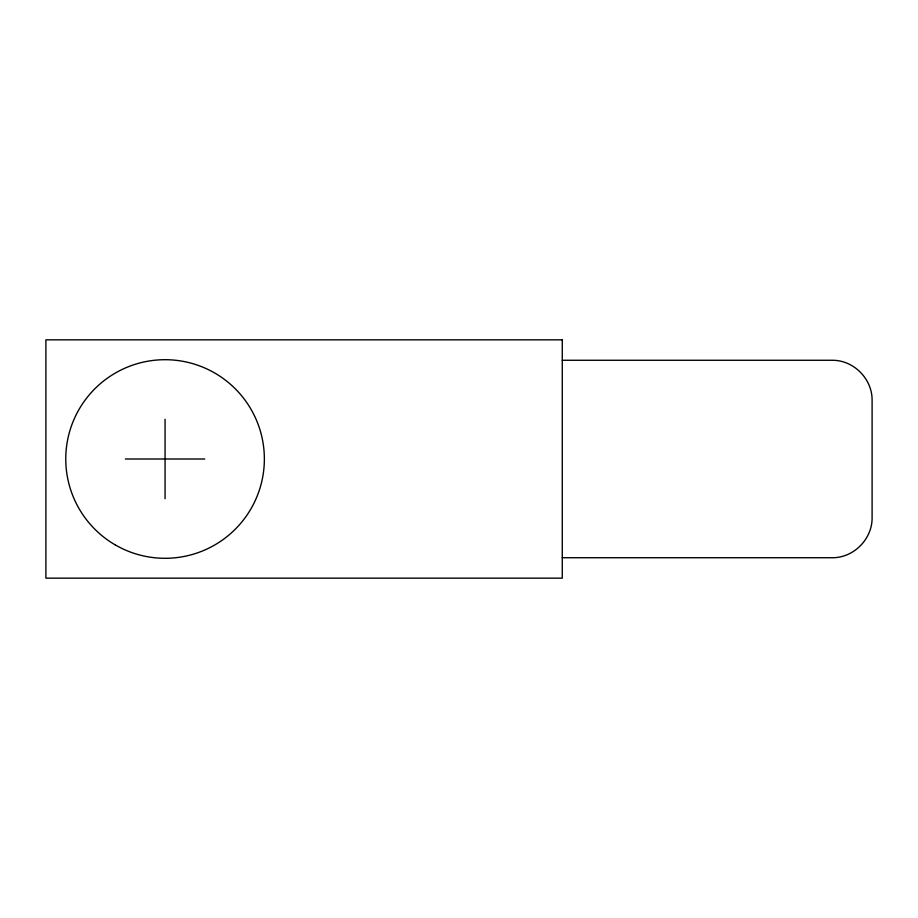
<?xml version="1.0" encoding="UTF-8"?>
<svg xmlns="http://www.w3.org/2000/svg" width="918" height="918" viewBox="0 0 918 918"><rect width="100%" height="100%" fill="white"/><g stroke="black" fill="none" stroke-linecap="round" stroke-linejoin="round"><path stroke-width="1.38" d="M562.275 360.269L832.374 360.269C853.683 360.143 872.238 378.824 872.1 400.11L872.1 517.89C872.238 539.176 853.683 557.857 832.374 557.731L562.275 557.731M125.341 459L204.783 459M165.068 419.274L165.068 498.726M562.275 339.832L45.9 339.832L45.9 578.168L562.275 578.168L562.275 339.832M115.209 544.879A99.305 99.305 0 0 0 264.361 459.241A99.305 99.305 0 0 0 115.622 372.88A99.305 99.305 0 0 0 115.209 544.879"/></g></svg>
